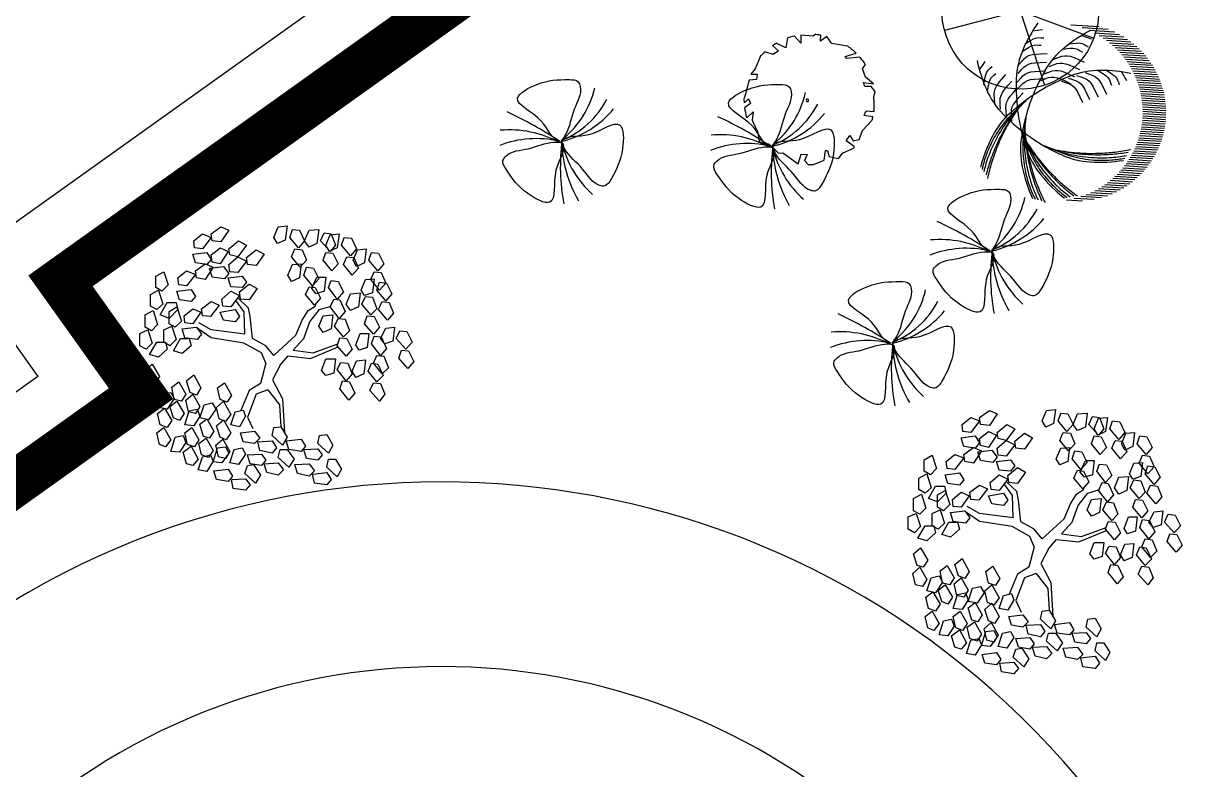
# Model space of a CAD drawing. Extents: x -809667 to 586099, y 3084146 to 3634412.
# Drawn here: x 381327.84 to 381340.44, y 3086131.43 to 3086139.51 of the extents above; entities that cross this region are included whole.
import ezdxf

# ---------------------------------------------------------------- set-up
doc = ezdxf.new("R2010")
doc.units = 0
doc.header["$LTSCALE"] = 0.5
doc.linetypes.add('CONTINOUS', pattern=[0])
doc.layers.get('0').update_dxf_attribs({"linetype": 'CONTINUOUS'})
for name, color, linetype in [('A-S-TREE', 95, 'CONTINUOUS'), ('TREE', 3, 'CONTINUOUS'), ('乔木', 84, 'CONTINUOUS'), ('文字', 7, 'CONTINUOUS'), ('树木', 94, 'CONTINUOUS')]:
    doc.layers.add(name, color=color, linetype=linetype)

# ---------------------------------------------------------------- blocks, each defined once
blk = doc.blocks.new('幌伞枫')
at = {"layer": '乔木', "color": 0}
for p, q in [((-677.5, 936.5), (-604.1, 995.3)), ((-604.1, 995.3), (-530.7, 965.9)), ((-530.7, 995.3), (-449.9, 1054)), ((-523.3, 936.5), (-530.7, 995.3)), ((-449.9, 1054), (-383.9, 1024.6)), ((-383.9, 1024.6), (-449.9, 929.2)), ((-9.5, 965.9), (27.2, 1054)), ((27.2, 1054), (100.6, 1061.3)), ((100.6, 1061.3), (85.9, 943.9)), ((122.6, 965.9), (144.7, 1032)), ((144.7, 1032), (203.4, 1024.6)), ((203.4, 1024.6), (247.4, 936.5)), ((247.4, 936.5), (284.1, 1024.6)), ((284.1, 1024.6), (364.9, 1032)), ((364.9, 1032), (350.2, 914.5)), ((379.5, 936.5), (408.9, 1002.6)), ((408.9, 1002.6), (467.6, 995.3)), ((423.6, 899.8), (460.3, 987.9)), ((460.3, 987.9), (533.7, 995.3)), ((467.6, 995.3), (504.3, 899.8)), ((533.7, 995.3), (519, 877.8)), ((-670.1, 877.8), (-677.5, 936.5)), ((-604.1, 870.5), (-670.1, 877.8)), ((-530.7, 965.9), (-604.1, 870.5)), ((-530.7, 819.1), (-457.3, 877.8)), ((-449.9, 929.2), (-523.3, 936.5)), ((-457.3, 877.8), (-391.2, 848.5)), ((-383.9, 870.5), (-303.1, 936.5)), ((-237, 899.8), (-310.4, 804.4)), ((-303.1, 936.5), (-237, 899.8)), ((19.9, 914.5), (-9.5, 965.9)), ((85.9, 943.9), (19.9, 914.5)), ((196, 877.8), (122.6, 965.9)), ((247.4, 936.5), (196, 877.8)), ((284.1, 885.2), (247.4, 936.5)), ((350.2, 914.5), (284.1, 885.2)), ((460.3, 848.5), (379.5, 936.5)), ((453, 848.5), (423.6, 899.8)), ((519, 877.8), (453, 848.5)), ((504.3, 899.8), (460.3, 848.5)), ((555.7, 899.8), (577.7, 965.9)), ((629.1, 811.8), (555.7, 899.8)), ((577.7, 965.9), (636.5, 958.6)), ((636.5, 958.6), (680.5, 870.5)), ((-684.8, 826.4), (-567.4, 841.1)), ((-662.8, 753), (-684.8, 826.4)), ((-567.4, 841.1), (-530.7, 782.4)), ((-530.7, 782.4), (-567.4, 738.4)), ((-523.3, 760.4), (-530.7, 819.1)), ((-391.2, 848.5), (-457.3, 745.7)), ((-376.5, 819.1), (-383.9, 870.5)), ((-383.9, 738.4), (-310.4, 804.4)), ((-310.4, 804.4), (-376.5, 819.1)), ((-310.4, 804.4), (-237, 767.7)), ((-237, 797.1), (-156.3, 863.1)), ((-229.7, 738.4), (-237, 797.1)), ((-156.3, 863.1), (-90.2, 826.4)), ((-90.2, 826.4), (-156.3, 731)), ((137.3, 804.4), (166.7, 870.5)), ((210.7, 716.3), (137.3, 804.4)), ((166.7, 870.5), (225.4, 863.1)), ((225.4, 863.1), (262.1, 775.1)), ((401.6, 775.1), (423.6, 841.1)), ((423.6, 841.1), (482.3, 833.8)), ((482.3, 833.8), (526.4, 745.7)), ((570.4, 738.4), (599.8, 804.4)), ((599.8, 804.4), (658.5, 797.1)), ((680.5, 870.5), (629.1, 811.8)), ((651.1, 775.1), (687.8, 863.1)), ((658.5, 797.1), (695.2, 709)), ((687.8, 863.1), (761.3, 870.5)), ((761.3, 870.5), (746.6, 753)), ((783.3, 775.1), (805.3, 841.1)), ((805.3, 841.1), (864, 833.8)), ((864, 833.8), (908.1, 745.7)), ((-993.1, 642.9), (-927, 679.6)), ((-927, 679.6), (-890.3, 569.5)), ((-809.6, 628.2), (-736.2, 687)), ((-736.2, 687), (-662.8, 657.6)), ((-567.4, 738.4), (-662.8, 753)), ((-662.8, 687), (-582, 745.7)), ((-655.4, 628.2), (-662.8, 687)), ((-582, 745.7), (-516, 716.3)), ((-516, 716.3), (-582, 613.6)), ((-545.3, 709), (-427.9, 723.7)), ((-523.3, 635.6), (-545.3, 709)), ((-457.3, 745.7), (-523.3, 760.4)), ((-427.9, 723.7), (-383.9, 665)), ((-376.5, 679.6), (-383.9, 738.4)), ((-310.4, 672.3), (-376.5, 679.6)), ((-237, 767.7), (-310.4, 672.3)), ((-156.3, 731), (-229.7, 738.4)), ((108, 650.3), (144.7, 738.4)), ((144.7, 738.4), (218.1, 745.7)), ((218.1, 745.7), (203.4, 628.2)), ((262.1, 775.1), (210.7, 716.3)), ((240.1, 650.3), (262.1, 716.3)), ((262.1, 716.3), (320.8, 709)), ((320.8, 709), (364.9, 620.9)), ((475, 687), (401.6, 775.1)), ((526.4, 745.7), (475, 687)), ((643.8, 650.3), (570.4, 738.4)), ((695.2, 709), (643.8, 650.3)), ((680.5, 723.7), (651.1, 775.1)), ((746.6, 753), (680.5, 723.7)), ((856.7, 687), (783.3, 775.1)), ((798, 613.6), (827.3, 679.6)), ((827.3, 679.6), (886, 672.3)), ((908.1, 745.7), (856.7, 687)), ((-993.1, 547.5), (-993.1, 642.9)), ((-802.3, 569.5), (-809.6, 628.2)), ((-662.8, 657.6), (-736.2, 562.2)), ((-582, 613.6), (-655.4, 628.2)), ((-420.6, 620.9), (-523.3, 635.6)), ((-383.9, 665), (-420.6, 620.9)), ((-391.2, 628.2), (-273.7, 642.9)), ((-369.2, 554.8), (-391.2, 628.2)), ((-273.7, 642.9), (-237, 591.5)), ((-237, 591.5), (-273.7, 547.5)), ((137.3, 598.9), (108, 650.3)), ((203.4, 628.2), (137.3, 598.9)), ((313.5, 562.2), (240.1, 650.3)), ((306.1, 540.2), (350.2, 635.6)), ((364.9, 620.9), (313.5, 562.2)), ((350.2, 635.6), (423.6, 635.6)), ((423.6, 635.6), (408.9, 518.1)), ((445.6, 547.5), (467.6, 606.2)), ((467.6, 606.2), (526.4, 598.9)), ((526.4, 598.9), (570.4, 510.8)), ((717.2, 525.5), (753.9, 613.6)), ((753.9, 613.6), (827.3, 620.9)), ((871.4, 525.5), (798, 613.6)), ((827.3, 620.9), (812.6, 503.5)), ((849.3, 525.5), (871.4, 591.5)), ((871.4, 591.5), (930.1, 584.2)), ((922.7, 584.2), (871.4, 525.5)), ((886, 672.3), (922.7, 584.2)), ((930.1, 584.2), (974.1, 496.1)), ((-1037.1, 488.8), (-971.1, 525.5)), ((-1037.1, 393.4), (-1037.1, 488.8)), ((-941.7, 518.1), (-993.1, 547.5)), ((-971.1, 525.5), (-934.4, 408)), ((-890.3, 569.5), (-941.7, 518.1)), ((-816.9, 518.1), (-699.5, 532.8)), ((-794.9, 444.7), (-816.9, 518.1)), ((-736.2, 562.2), (-802.3, 569.5)), ((-699.5, 532.8), (-662.8, 474.1)), ((-442.6, 452.1), (-369.2, 518.1)), ((-273.7, 547.5), (-369.2, 554.8)), ((-369.2, 518.1), (-295.8, 481.4)), ((-295.8, 510.8), (-215, 576.9)), ((-288.4, 452.1), (-295.8, 510.8)), ((-215, 576.9), (-149, 540.2)), ((-149, 540.2), (-215, 444.7)), ((254.8, 488.8), (284.1, 554.8)), ((328.2, 400.7), (254.8, 488.8)), ((284.1, 554.8), (335.5, 547.5)), ((342.8, 496.1), (306.1, 540.2)), ((335.5, 547.5), (379.5, 459.4)), ((408.9, 518.1), (342.8, 496.1)), ((519, 452.1), (445.6, 547.5)), ((570.4, 510.8), (519, 452.1)), ((592.4, 408), (629.1, 496.1)), ((629.1, 496.1), (709.9, 503.5)), ((709.9, 503.5), (695.2, 386)), ((746.6, 481.4), (717.2, 525.5)), ((812.6, 503.5), (746.6, 481.4)), ((922.7, 437.4), (849.3, 525.5)), ((974.1, 496.1), (922.7, 437.4)), ((-985.8, 364), (-1037.1, 393.4)), ((-934.4, 408), (-985.8, 364)), ((-956.4, 320), (-897.7, 422.7)), ((-897.7, 422.7), (-824.3, 422.7)), ((-824.3, 422.7), (-809.6, 364)), ((-699.5, 430.1), (-794.9, 444.7)), ((-662.8, 474.1), (-699.5, 430.1)), ((-611.4, 371.3), (-530.7, 430.1)), ((-464.6, 400.7), (-538, 305.3)), ((-530.7, 430.1), (-464.6, 400.7)), ((-435.2, 393.4), (-442.6, 452.1)), ((-369.2, 386), (-435.2, 393.4)), ((-295.8, 481.4), (-369.2, 386)), ((-256.9, 345.9), (-327.2, 440.6)), ((-221.9, 376.9), (-310.5, 462.2)), ((-215, 444.7), (-288.4, 452.1)), ((276.8, 356.7), (335.5, 393.4)), ((379.5, 459.4), (328.2, 400.7)), ((335.5, 393.4), (344, 418.8)), ((372.2, 364), (467.6, 393.4)), ((460.3, 386), (489.7, 452.1)), ((489.7, 452.1), (541, 444.7)), ((541, 444.7), (585.1, 349.3)), ((629.1, 356.7), (592.4, 408)), ((724.5, 408), (753.9, 474.1)), ((798, 320), (724.5, 408)), ((753.9, 474.1), (812.6, 466.8)), ((812.6, 466.8), (849.3, 371.3)), ((864, 364), (893.4, 430.1)), ((893.4, 430.1), (952.1, 422.7)), ((952.1, 422.7), (988.8, 334.6)), ((-1081.2, 320), (-1015.1, 356.7)), ((-1081.2, 217.2), (-1081.2, 320)), ((-1015.1, 356.7), (-978.4, 239.2)), ((-883, 290.6), (-956.4, 320)), ((-883, 349.3), (-816.9, 386)), ((-809.6, 364), (-883, 290.6)), ((-883, 246.5), (-883, 349.3)), ((-816.9, 386), (-780.2, 268.6)), ((-758.2, 312.6), (-684.8, 371.3)), ((-750.9, 253.9), (-758.2, 312.6)), ((-684.8, 371.3), (-618.7, 342)), ((-618.7, 342), (-684.8, 246.5)), ((-604.1, 312.6), (-611.4, 371.3)), ((-538, 305.3), (-604.1, 312.6)), ((-457.3, 342), (-332.5, 364)), ((-427.9, 275.9), (-457.3, 342)), ((-332.5, 364), (-295.8, 305.3)), ((-295.8, 305.3), (-332.5, 261.2)), ((-251.7, 158.5), (-256.9, 345.9)), ((-206.4, 307), (-221.9, 376.9)), ((-188.4, 124.2), (-206.4, 307)), ((225.4, 275.9), (276.8, 356.7)), ((291.5, 261.2), (372.2, 364)), ((364.9, 224.5), (401.6, 312.6)), ((401.6, 312.6), (482.3, 320)), ((533.7, 290.6), (460.3, 386)), ((482.3, 320), (467.6, 202.5)), ((585.1, 349.3), (533.7, 290.6)), ((695.2, 386), (629.1, 356.7)), ((746.6, 246.5), (768.6, 312.6)), ((768.6, 312.6), (827.3, 305.3)), ((849.3, 371.3), (798, 320)), ((827.3, 305.3), (871.4, 217.2)), ((937.4, 275.9), (864, 364)), ((988.8, 334.6), (937.4, 275.9)), ((-1125.2, 165.8), (-1059.2, 195.2)), ((-1029.8, 187.8), (-1081.2, 217.2)), ((-1059.2, 195.2), (-1022.5, 85.1)), ((-978.4, 239.2), (-1029.8, 187.8)), ((-927, 195.2), (-861, 224.5)), ((-927, 92.4), (-927, 195.2)), ((-831.6, 217.2), (-883, 246.5)), ((-861, 224.5), (-824.3, 114.4)), ((-780.2, 268.6), (-831.6, 217.2)), ((-772.9, 202.5), (-655.4, 217.2)), ((-750.9, 129.1), (-772.9, 202.5)), ((-684.8, 246.5), (-750.9, 253.9)), ((-655.4, 217.2), (-611.4, 158.5)), ((-530.7, 129.1), (-640.8, 202.5)), ((-530.7, 195.2), (-633.4, 253.9)), ((-251.7, 158.5), (-530.7, 195.2)), ((-332.5, 261.2), (-427.9, 275.9)), ((174, 151.1), (225.4, 275.9)), ((240.1, 121.8), (291.5, 261.2)), ((401.6, 173.1), (364.9, 224.5)), ((467.6, 202.5), (401.6, 173.1)), ((497, 224.5), (526.4, 290.6)), ((570.4, 136.4), (497, 224.5)), ((526.4, 290.6), (585.1, 283.3)), ((585.1, 283.3), (621.8, 187.8)), ((820, 158.5), (746.6, 246.5)), ((871.4, 217.2), (820, 158.5)), ((878.7, 121.8), (922.7, 209.8)), ((922.7, 209.8), (996.1, 217.2)), ((996.1, 217.2), (981.5, 99.7)), ((-1125.2, 63), (-1125.2, 165.8)), ((-824.3, 114.4), (-875.7, 63)), ((-846.3, 19), (-787.6, 121.8)), ((-787.6, 121.8), (-714.2, 121.8)), ((-648.1, 114.4), (-750.9, 129.1)), ((-714.2, 121.8), (-699.5, 63)), ((-611.4, 158.5), (-648.1, 114.4)), ((-259.1, 85.1), (-530.7, 129.1)), ((-75.6, 63), (-188.4, 124.2)), ((-9.5, -17.7), (174, 151.1)), ((152, 26.3), (240.1, 121.8)), ((519, 63), (541, 129.1)), ((541, 129.1), (599.8, 121.8)), ((621.8, 187.8), (570.4, 136.4)), ((599.8, 121.8), (643.8, 33.7)), ((673.2, 70.4), (709.9, 165.8)), ((709.9, 165.8), (783.3, 165.8)), ((783.3, 165.8), (768.6, 48.4)), ((805.3, 77.7), (827.3, 143.8)), ((827.3, 143.8), (886, 136.4)), ((915.4, 77.7), (878.7, 121.8)), ((886, 136.4), (930.1, 41)), ((981.5, 99.7), (915.4, 77.7)), ((1010.8, 121.8), (1040.2, 187.8)), ((1091.6, 33.7), (1010.8, 121.8)), ((1040.2, 187.8), (1098.9, 180.5)), ((1098.9, 180.5), (1143, 92.4)), ((-1073.9, 33.7), (-1125.2, 63)), ((-1022.5, 85.1), (-1073.9, 33.7)), ((-1044.5, -10.4), (-985.8, 92.4)), ((-985.8, 92.4), (-912.4, 92.4)), ((-897.7, 33.7), (-971.1, -32.4)), ((-875.7, 63), (-927, 92.4)), ((-912.4, 92.4), (-897.7, 33.7)), ((-772.9, -3), (-846.3, 19)), ((-699.5, 63), (-772.9, -3)), ((-112.3, 4.3), (-259.1, 85.1)), ((-75.6, -83.8), (-112.3, 4.3)), ((-9.5, -17.7), (-75.6, 63)), ((152, 26.3), (318.1, 4.2)), ((294.8, -42.4), (527, 53.4)), ((318.1, 4.2), (524.2, 78.5)), ((592.4, -25), (519, 63)), ((643.8, 33.7), (592.4, -25)), ((702.5, 26.3), (673.2, 70.4)), ((768.6, 48.4), (702.5, 26.3)), ((878.7, -17.7), (805.3, 77.7)), ((930.1, 41), (878.7, -17.7)), ((1032.8, -39.7), (1054.9, 26.3)), ((1054.9, 26.3), (1113.6, 19)), ((1143, 92.4), (1091.6, 33.7)), ((1113.6, 19), (1157.6, -69.1)), ((-1081.2, -142.5), (-1022.5, -91.1)), ((-971.1, -32.4), (-1044.5, -10.4)), ((-1022.5, -91.1), (-963.7, -193.9)), ((-75.6, -83.8), (-119.6, -252.6)), ((-9.5, -17.7), (-9.5, -17.7)), ((-9.5, -17.7), (-9.5, -17.7)), ((-9.5, -17.7), (-9.5, -17.7)), ((-9.5, -17.7), (-9.5, -17.7)), ((-9.5, -17.7), (-9.5, -17.7)), ((-9.5, -17.7), (-9.5, -17.7)), ((-9.5, -17.7), (-9.5, -17.7)), ((-9.5, -17.7), (-9.5, -17.7)), ((-9.5, -17.7), (-9.5, -17.7)), ((-9.5, -17.7), (-9.5, -17.7)), ((-9.5, -17.7), (-9.5, -17.7)), ((-9.5, -17.7), (-9.5, -17.7)), ((-9.5, -17.7), (-9.5, -17.7)), ((-9.5, -17.7), (-9.5, -17.7)), ((-9.5, -17.7), (-9.5, -17.7)), ((-9.5, -17.7), (-9.5, -17.7)), ((-9.5, -17.7), (-9.5, -17.7)), ((-9.5, -17.7), (-9.5, -17.7)), ((-9.5, -17.7), (-9.5, -17.7)), ((-9.5, -17.7), (-9.5, -17.7)), ((-9.5, -17.7), (-9.5, -17.7)), ((-9.5, -17.7), (-9.5, -17.7)), ((-9.5, -17.7), (-9.5, -17.7)), ((-9.5, -17.7), (-9.5, -17.7)), ((-9.5, -17.7), (-9.5, -17.7)), ((-9.5, -17.7), (-9.5, -17.7)), ((-9.5, -17.7), (-9.5, -17.7)), ((-9.5, -17.7), (-9.5, -17.7)), ((-9.5, -17.7), (-9.5, -17.7)), ((-9.5, -17.7), (-9.5, -17.7)), ((-9.5, -17.7), (-9.5, -17.7)), ((-9.5, -17.7), (-9.5, -17.7)), ((-9.5, -17.7), (-9.5, -17.7)), ((-9.5, -17.7), (-9.5, -17.7)), ((-9.5, -17.7), (-9.5, -17.7)), ((-9.5, -17.7), (-9.5, -17.7)), ((-9.5, -17.7), (-9.5, -17.7)), ((-9.5, -17.7), (-9.5, -17.7)), ((-9.5, -17.7), (-9.5, -17.7)), ((-9.5, -17.7), (-9.5, -17.7)), ((41.9, -98.5), (109.5, -21.8)), ((109.5, -21.8), (294.8, -42.4)), ((386.9, -142.5), (423.6, -47.1)), ((423.6, -47.1), (504.3, -47.1)), ((504.3, -47.1), (489.7, -164.5)), ((519, -135.2), (548.4, -76.4)), ((548.4, -76.4), (607.1, -83.8)), ((607.1, -83.8), (643.8, -171.9)), ((643.8, -149.8), (680.5, -61.7)), ((680.5, -61.7), (753.9, -54.4)), ((753.9, -54.4), (739.2, -171.9)), ((775.9, -149.8), (805.3, -83.8)), ((805.3, -83.8), (856.7, -91.1)), ((820, -83.8), (849.3, -17.7)), ((893.4, -171.9), (820, -83.8)), ((849.3, -17.7), (908.1, -25)), ((856.7, -91.1), (900.7, -186.5)), ((908.1, -25), (944.8, -120.5)), ((1106.3, -127.8), (1032.8, -39.7)), ((1157.6, -69.1), (1106.3, -127.8)), ((-1051.8, -237.9), (-1081.2, -142.5)), ((-963.7, -193.9), (-1000.4, -252.6)), ((-736.2, -230.6), (-677.5, -179.2)), ((-677.5, -179.2), (-618.7, -289.3)), ((41.9, -98.5), (-19.6, -221.3)), ((423.6, -186.5), (386.9, -142.5)), ((489.7, -164.5), (423.6, -186.5)), ((592.4, -230.6), (519, -135.2)), ((643.8, -171.9), (592.4, -230.6)), ((673.2, -201.2), (643.8, -149.8)), ((739.2, -171.9), (673.2, -201.2)), ((849.3, -237.9), (775.9, -149.8)), ((900.7, -186.5), (849.3, -237.9)), ((944.8, -120.5), (893.4, -171.9)), ((-1088.5, -304), (-1029.8, -252.6)), ((-1000.4, -252.6), (-1051.8, -237.9)), ((-1029.8, -252.6), (-971.1, -355.4)), ((-861, -282), (-802.3, -237.9)), ((-839, -384.7), (-861, -282)), ((-802.3, -237.9), (-743.5, -340.7)), ((-706.8, -326), (-736.2, -230.6)), ((-618.7, -289.3), (-655.4, -348)), ((-479.3, -289.3), (-420.6, -245.3)), ((-457.3, -384.7), (-479.3, -289.3)), ((-420.6, -245.3), (-361.8, -348)), ((-119.6, -252.6), (-215, -311.3)), ((-19.6, -221.3), (61.7, -380.2)), ((541, -296.6), (563.1, -230.6)), ((563.1, -230.6), (621.8, -237.9)), ((621.8, -237.9), (665.8, -333.3)), ((790.6, -311.3), (820, -245.3)), ((820, -245.3), (878.7, -252.6)), ((878.7, -252.6), (915.4, -340.7)), ((-1066.5, -399.4), (-1088.5, -304)), ((-971.1, -355.4), (-1007.8, -414.1)), ((-971.1, -450.8), (-934.4, -340.7)), ((-934.4, -340.7), (-868.3, -326)), ((-839, -377.4), (-897.7, -465.5)), ((-868.3, -326), (-839, -377.4)), ((-780.2, -399.4), (-839, -384.7)), ((-743.5, -340.7), (-780.2, -399.4)), ((-743.5, -392.1), (-684.8, -340.7)), ((-655.4, -348), (-706.8, -326)), ((-684.8, -340.7), (-626.1, -443.5)), ((-398.5, -406.7), (-457.3, -384.7)), ((-361.8, -348), (-398.5, -406.7)), ((-215, -311.3), (-285.1, -477)), ((-156.3, -340.7), (-229.7, -531.5)), ((-60.9, -304), (-156.3, -340.7)), ((-60.9, -304), (38.4, -430.7)), ((61.7, -380.2), (79.4, -664.1)), ((614.4, -392.1), (541, -296.6)), ((665.8, -333.3), (614.4, -392.1)), ((871.4, -399.4), (790.6, -311.3)), ((915.4, -340.7), (871.4, -399.4)), ((-1007.8, -414.1), (-1066.5, -399.4)), ((-978.4, -502.2), (-919.7, -458.1)), ((-897.7, -465.5), (-971.1, -450.8)), ((-919.7, -458.1), (-861, -560.9)), ((-875.7, -443.5), (-816.9, -399.4)), ((-846.3, -538.9), (-875.7, -443.5)), ((-816.9, -399.4), (-758.2, -502.2)), ((-750.9, -597.6), (-714.2, -480.2)), ((-721.5, -487.5), (-743.5, -392.1)), ((-714.2, -480.2), (-648.1, -465.5)), ((-626.1, -443.5), (-662.8, -502.2)), ((-648.1, -465.5), (-626.1, -524.2)), ((-626.1, -538.9), (-589.4, -428.8)), ((-589.4, -428.8), (-523.3, -414.1)), ((-494, -465.5), (-552.7, -553.6)), ((-523.3, -414.1), (-494, -465.5)), ((-486.6, -450.8), (-427.9, -399.4)), ((-464.6, -546.2), (-486.6, -450.8)), ((-427.9, -399.4), (-369.2, -509.5)), ((-332.5, -487.5), (-266.4, -472.8)), ((-266.4, -472.8), (-244.4, -524.2)), ((38.4, -430.7), (49.2, -612.3)), ((-956.4, -597.6), (-978.4, -502.2)), ((-861, -560.9), (-897.7, -619.6)), ((-794.9, -560.9), (-846.3, -538.9)), ((-758.2, -502.2), (-794.9, -560.9)), ((-662.8, -502.2), (-721.5, -487.5)), ((-626.1, -524.2), (-677.5, -604.9)), ((-552.7, -553.6), (-626.1, -538.9)), ((-626.1, -590.3), (-567.4, -546.2)), ((-567.4, -546.2), (-508.6, -649)), ((-486.6, -604.9), (-427.9, -553.6)), ((-413.2, -568.2), (-464.6, -546.2)), ((-427.9, -553.6), (-369.2, -663.7)), ((-369.2, -509.5), (-413.2, -568.2)), ((-369.2, -597.6), (-332.5, -487.5)), ((-244.4, -524.2), (-295.8, -612.3)), ((-229.7, -531.5), (-185.7, -627)), ((-985.8, -663.7), (-927, -619.6)), ((-963.7, -759.1), (-985.8, -663.7)), ((-897.7, -619.6), (-956.4, -597.6)), ((-927, -619.6), (-868.3, -722.4)), ((-677.5, -604.9), (-750.9, -597.6)), ((-750.9, -663.7), (-692.2, -619.6)), ((-728.9, -759.1), (-750.9, -663.7)), ((-692.2, -619.6), (-633.4, -722.4)), ((-596.7, -693), (-626.1, -590.3)), ((-508.6, -649), (-545.3, -707.7)), ((-457.3, -700.4), (-486.6, -604.9)), ((-369.2, -663.7), (-405.9, -722.4)), ((-295.8, -612.3), (-369.2, -597.6)), ((-288.4, -663.7), (-171, -649)), ((-266.4, -737.1), (-288.4, -663.7)), ((-171, -649), (-126.9, -707.7)), ((-24.2, -685.7), (-9.5, -619.6)), ((-9.5, -619.6), (49.2, -612.3)), ((49.2, -612.3), (100.6, -700.4)), ((372.2, -685.7), (430.9, -678.3)), ((430.9, -678.3), (482.3, -766.4)), ((-912.4, -781.1), (-963.7, -759.1)), ((-868.3, -722.4), (-912.4, -781.1)), ((-868.3, -817.8), (-831.6, -700.4)), ((-831.6, -700.4), (-765.6, -685.7)), ((-743.5, -744.4), (-794.9, -825.2)), ((-765.6, -685.7), (-743.5, -744.4)), ((-765.6, -825.2), (-699.5, -773.8)), ((-670.1, -781.1), (-728.9, -759.1)), ((-699.5, -773.8), (-640.8, -883.9)), ((-633.4, -722.4), (-670.1, -781.1)), ((-633.4, -751.7), (-574.7, -707.7)), ((-611.4, -847.2), (-633.4, -751.7)), ((-545.3, -707.7), (-596.7, -693)), ((-574.7, -707.7), (-516, -810.5)), ((-494, -766.4), (-435.2, -715)), ((-471.9, -861.9), (-494, -766.4)), ((-405.9, -722.4), (-457.3, -700.4)), ((-435.2, -715), (-376.5, -817.8)), ((-171, -751.7), (-266.4, -737.1)), ((-126.9, -707.7), (-171, -751.7)), ((-141.6, -737.1), (-24.2, -729.7)), ((-126.9, -810.5), (-141.6, -737.1)), ((63.9, -766.4), (-24.2, -685.7)), ((-24.2, -729.7), (12.5, -788.5)), ((100.6, -700.4), (63.9, -766.4)), ((93.3, -729.7), (218.1, -715)), ((115.3, -803.1), (93.3, -729.7)), ((218.1, -715), (254.8, -773.8)), ((254.8, -773.8), (218.1, -817.8)), ((357.5, -751.7), (372.2, -685.7)), ((445.6, -832.5), (357.5, -751.7)), ((482.3, -766.4), (445.6, -832.5)), ((-794.9, -825.2), (-868.3, -817.8)), ((-736.2, -920.6), (-765.6, -825.2)), ((-640.8, -972), (-604.1, -861.9)), ((-552.7, -869.2), (-611.4, -847.2)), ((-604.1, -861.9), (-538, -847.2)), ((-516, -810.5), (-552.7, -869.2)), ((-538, -847.2), (-516, -898.6)), ((-516, -905.9), (-479.3, -788.5)), ((-479.3, -788.5), (-413.2, -781.1)), ((-413.2, -876.5), (-471.9, -861.9)), ((-383.9, -832.5), (-442.6, -913.2)), ((-413.2, -781.1), (-383.9, -832.5)), ((-376.5, -817.8), (-413.2, -876.5)), ((-376.5, -913.2), (-339.8, -803.1)), ((-339.8, -803.1), (-273.7, -788.5)), ((-244.4, -839.8), (-303.1, -927.9)), ((-273.7, -788.5), (-244.4, -839.8)), ((-229.7, -847.2), (-112.3, -839.8)), ((-207.7, -920.6), (-229.7, -847.2)), ((-24.2, -832.5), (-126.9, -810.5)), ((-112.3, -839.8), (-75.6, -891.2)), ((12.5, -788.5), (-24.2, -832.5)), ((27.2, -869.2), (41.9, -803.1)), ((115.3, -949.9), (27.2, -869.2)), ((41.9, -803.1), (100.6, -803.1)), ((100.6, -803.1), (159.3, -883.9)), ((218.1, -817.8), (115.3, -803.1)), ((240.1, -803.1), (357.5, -795.8)), ((262.1, -876.5), (240.1, -803.1)), ((357.5, -795.8), (394.2, -847.2)), ((394.2, -847.2), (357.5, -891.2)), ((-684.8, -935.3), (-736.2, -920.6)), ((-640.8, -883.9), (-684.8, -935.3)), ((-516, -898.6), (-567.4, -986.6)), ((-442.6, -913.2), (-516, -905.9)), ((-508.6, -979.3), (-391.2, -964.6)), ((-391.2, -964.6), (-354.5, -1023.3)), ((-303.1, -927.9), (-376.5, -913.2)), ((-251.7, -1001.3), (-229.7, -935.3)), ((-229.7, -935.3), (-178.3, -927.9)), ((-112.3, -935.3), (-207.7, -920.6)), ((-178.3, -927.9), (-119.6, -1016)), ((-75.6, -891.2), (-112.3, -935.3)), ((-90.2, -920.6), (27.2, -913.2)), ((-68.2, -994), (-90.2, -920.6)), ((27.2, -913.2), (71.3, -972)), ((159.3, -883.9), (115.3, -949.9)), ((166.7, -927.9), (284.1, -920.6)), ((188.7, -1001.3), (166.7, -927.9)), ((357.5, -891.2), (262.1, -876.5)), ((284.1, -920.6), (328.2, -979.3)), ((430.9, -949.9), (445.6, -883.9)), ((519, -1030.7), (430.9, -949.9)), ((445.6, -883.9), (504.3, -883.9)), ((504.3, -883.9), (555.7, -964.6)), ((555.7, -964.6), (519, -1030.7)), ((-567.4, -986.6), (-640.8, -972)), ((-486.6, -1052.7), (-508.6, -979.3)), ((-391.2, -1067.4), (-486.6, -1052.7)), ((-354.5, -1023.3), (-391.2, -1067.4)), ((-361.8, -1052.7), (-244.4, -1045.4)), ((-347.2, -1126.1), (-361.8, -1052.7)), ((-163.6, -1082.1), (-251.7, -1001.3)), ((-244.4, -1045.4), (-207.7, -1096.7)), ((-119.6, -1016), (-163.6, -1082.1)), ((27.2, -1016), (-68.2, -994)), ((71.3, -972), (27.2, -1016)), ((284.1, -1023.3), (188.7, -1001.3)), ((328.2, -979.3), (284.1, -1023.3)), ((313.5, -1008.7), (430.9, -994)), ((328.2, -1082.1), (313.5, -1008.7)), ((430.9, -994), (467.6, -1052.7)), ((467.6, -1052.7), (430.9, -1096.7)), ((-244.4, -1140.8), (-347.2, -1126.1)), ((-207.7, -1096.7), (-244.4, -1140.8)), ((430.9, -1096.7), (328.2, -1082.1))]:
    blk.add_line(p, q, dxfattribs=at)
blk = doc.blocks.new('TREE1')
at = {"layer": 'A-S-TREE', "color": 0}
for p, q in [((-50, 23), (36, 4021)), ((-50, 23), (-3120, 2586)), ((-49, 22), (-3255, -2371)), ((-49, 23), (-2621, -3042)), ((-50, 23), (629, -3920)), ((-50, 23), (3590, -1636)), ((-50, 23), (3937, -304))]:
    blk.add_line(p, q, dxfattribs=at)
blk.add_ellipse((-50, 22), major_axis=(4000, 0), ratio=1, dxfattribs=at)
blk = doc.blocks.new('T-7')
at = {"layer": 'TREE', "color": 8, "ltscale": 200, "xscale": 0.4020618556701031, "yscale": 0.4020618556701031, "zscale": 0.4020618556701031, "rotation": 199.2879054791862}
blk.add_blockref('TREE1', (4, 110), dxfattribs=at)
blk = doc.blocks.new('*E54')
at = {"layer": 'TREE', "color": 0}
blk.add_ellipse((-2.37, 3.565), major_axis=(2.696, 1.394), ratio=1, start_param=0.518575, end_param=0.519414, dxfattribs=at)
blk = doc.blocks.new('A$C4C586FE1')
at = {"layer": 'TREE', "color": 0}
for p, q in [((1100, 2801), (873, 2660)), ((1294, 2743), (1193, 2819)), ((1418, 2836), (1389, 2617)), ((1787, 2660), (1418, 2836)), ((570, 2555), (514, 2441)), ((785, 2557), (585, 2566)), ((842, 2436), (785, 2557)), ((873, 2660), (885, 2449)), ((1261, 2599), (1294, 2743)), ((1389, 2617), (1261, 2599)), ((1875, 2686), (1787, 2660)), ((2108, 2532), (1875, 2686)), ((2261, 2516), (2108, 2532)), ((2273, 2551), (2261, 2516)), ((514, 2441), (288, 2276)), ((288, 2276), (288, 2250)), ((885, 2449), (842, 2436)), ((2411, 2297), (2336, 2500)), ((2434, 2275), (2411, 2297)), ((2565, 2086), (2434, 2275)), ((208, 2079), (171, 1878)), ((330, 2136), (208, 2079)), ((288, 2250), (484, 2157)), ((422, 2031), (330, 2136)), ((484, 2157), (422, 2031)), ((2577, 1905), (2565, 2086)), ((2688, 2051), (2577, 1905)), ((171, 1878), (16, 1628)), ((2666, 1735), (2772, 1843)), ((6, 1547), (198, 1550)), ((198, 1550), (173, 1443)), ((2724, 1646), (2666, 1735)), ((2799, 1744), (2724, 1646)), ((2788, 1244), (2821, 1629)), ((173, 1443), (0, 1425)), ((0, 1425), (27, 1279)), ((27, 1279), (67, 1102)), ((67, 988), (67, 1102)), ((2632, 1202), (2788, 1244)), ((2635, 1086), (2632, 1202)), ((2775, 1105), (2635, 1086)), ((2702, 978), (2775, 1105)), ((67, 988), (157, 906)), ((335, 852), (122, 842)), ((123, 841), (320, 727)), ((157, 906), (291, 931)), ((291, 931), (335, 852)), ((2643, 702), (2702, 978)), ((320, 727), (414, 564)), ((414, 564), (369, 464)), ((2275, 501), (2371, 599)), ((2371, 599), (2563, 580)), ((513, 326), (783, 402)), ((827, 368), (610, 253)), ((783, 402), (827, 368)), ((1826, 254), (2000, 124)), ((1859, 85), (1826, 254)), ((2130, 415), (2352, 350)), ((2132, 192), (2130, 415)), ((2419, 413), (2275, 501)), ((1176, 133), (821, 132)), ((1176, 133), (1302, 10)), ((1302, 10), (1413, 132)), ((1413, 132), (1432, 0)), ((1540, 5), (1587, 59)), ((1587, 59), (1859, 85))]:
    blk.add_line(p, q, dxfattribs=at)
at = {"layer": 'TREE', "color": 0, "extrusion": (0, 0, -1)}
for major_axis, start_param, end_param in [((1003, 1003), -1.011805, -0.945114), ((1003, 1003), -1.426629, -1.413216), ((1003, 1003), -0.139248, -0.081961), ((839, 1144), 0.475418, 0.633835), ((1003, 1003), 4.017991, 4.075425), ((1003, 1003), 0.553886, 0.636541), ((1003, 1003), 1.314933, 1.417635), ((839, 1143), 3.200433, 3.340883), ((839, 1144), 2.942836, 3.115157), ((1003, 1003), 1.573401, 1.638153), ((1003, 1003), 2.270337, 2.346427), ((1003, 1003), 1.829101, 1.934165)]:
    blk.add_ellipse((1418, 1418), major_axis=major_axis, ratio=1, start_param=start_param, end_param=end_param, dxfattribs=at)
at = {"layer": 'TREE', "color": 0, "linetype": 'Continuous'}
for start_param, end_param in [(0.01341, 3.155003), (3.155003, 6.296595)]:
    blk.add_ellipse((1466, 1447), major_axis=(19.2, 19.2), ratio=1, start_param=start_param, end_param=end_param, dxfattribs=at)
at = {"layer": 'TREE', "color": 8, "linetype": 'CONTINOUS', "extrusion": (0, 0, -1), "xscale": 467.4085850556439, "yscale": 467.4085850556439, "zscale": -467.4085850556439, "rotation": 278.9250190116231}
blk.add_blockref('*E54', (-2893, 66), dxfattribs=at)
blk = doc.blocks.new('03')
at = {"layer": '树木', "color": 0}
for p, q in [((-0.385, 1.424), (-0.53, 1.131)), ((-0.343, 1.441), (-0.488, 1.149)), ((-0.303, 1.456), (-0.447, 1.164)), ((-0.263, 1.468), (-0.407, 1.178)), ((-0.224, 1.479), (-0.367, 1.189)), ((-0.186, 1.489), (-0.329, 1.199)), ((-0.148, 1.496), (-0.291, 1.208)), ((-0.112, 1.503), (-0.254, 1.215)), ((-0.076, 1.508), (-0.218, 1.221)), ((-0.04, 1.512), (-0.182, 1.225)), ((-0.005, 1.516), (-0.147, 1.229)), ((0.029, 1.518), (-0.112, 1.231)), ((0.063, 1.519), (-0.078, 1.232)), ((0.097, 1.519), (-0.045, 1.233)), ((0.13, 1.518), (-0.011, 1.232)), ((0.163, 1.516), (0.021, 1.231)), ((0.195, 1.513), (0.054, 1.229)), ((0.227, 1.51), (0.086, 1.225)), ((0.258, 1.506), (0.117, 1.221)), ((0.289, 1.501), (0.148, 1.217)), ((0.32, 1.495), (0.179, 1.211)), ((0.35, 1.488), (0.209, 1.205)), ((0.38, 1.481), (0.239, 1.198)), ((0.409, 1.473), (0.269, 1.19)), ((0.438, 1.464), (0.298, 1.182)), ((0.467, 1.455), (0.327, 1.173)), ((0.496, 1.445), (0.356, 1.163)), ((0.524, 1.434), (0.384, 1.152)), ((0.552, 1.423), (0.412, 1.141)), ((-0.616, 1.295), (-0.765, 0.994)), ((-0.566, 1.329), (-0.714, 1.031)), ((-0.518, 1.358), (-0.665, 1.062)), ((-0.472, 1.383), (-0.618, 1.088)), ((-0.428, 1.405), (-0.573, 1.111)), ((0.579, 1.411), (0.44, 1.129)), ((0.606, 1.398), (0.467, 1.117)), ((0.633, 1.384), (0.494, 1.104)), ((0.66, 1.37), (0.521, 1.09)), ((0.686, 1.355), (0.547, 1.075)), ((0.712, 1.34), (0.573, 1.06)), ((0.737, 1.324), (0.598, 1.044)), ((0.762, 1.307), (0.624, 1.028)), ((0.787, 1.289), (0.649, 1.01)), ((0.811, 1.271), (0.673, 0.992)), ((-0.794, 1.14), (-0.951, 0.823)), ((-0.728, 1.204), (-0.881, 0.896)), ((-0.67, 1.254), (-0.82, 0.951)), ((0.835, 1.252), (0.697, 0.974)), ((0.859, 1.233), (0.721, 0.954)), ((0.883, 1.212), (0.745, 0.934)), ((0.906, 1.191), (0.768, 0.913)), ((0.928, 1.169), (0.791, 0.892)), ((0.95, 1.146), (0.813, 0.869)), ((0.972, 1.123), (0.835, 0.846)), ((-0.875, 1.043), (-1.045, 0.699)), ((-0.254, 0.932), (-0.216, 0.957)), ((-0.216, 0.957), (-0.187, 0.974)), ((-0.197, 1.084), (-0.062, 1.101)), ((-0.187, 0.974), (-0.161, 0.985)), ((-0.161, 0.985), (-0.138, 0.991)), ((-0.138, 0.991), (-0.113, 0.992)), ((-0.113, 0.992), (-0.083, 0.991)), ((-0.083, 0.991), (-0.047, 0.988)), ((0.994, 1.098), (0.857, 0.822)), ((1.015, 1.073), (0.878, 0.797)), ((1.035, 1.047), (0.899, 0.771)), ((1.055, 1.02), (0.919, 0.744)), ((1.075, 0.992), (0.939, 0.717)), ((1.094, 0.963), (0.958, 0.688)), ((-0.86, 0.779), (-0.766, 0.877)), ((-0.713, 0.779), (-0.683, 0.8)), ((-0.337, 0.801), (-0.289, 0.833)), ((-0.302, 0.9), (-0.254, 0.932)), ((-0.289, 0.833), (-0.251, 0.857)), ((-0.251, 0.857), (-0.221, 0.874)), ((-0.221, 0.874), (-0.196, 0.885)), ((-0.196, 0.885), (-0.172, 0.891)), ((-0.172, 0.891), (-0.147, 0.893)), ((-0.147, 0.893), (-0.118, 0.892)), ((-0.118, 0.892), (-0.081, 0.889)), ((1.112, 0.933), (0.977, 0.658)), ((1.13, 0.902), (0.995, 0.628)), ((1.148, 0.869), (1.012, 0.596)), ((1.165, 0.835), (1.029, 0.562)), ((1.181, 0.8), (1.046, 0.528)), ((-0.808, 0.625), (-0.795, 0.668)), ((-0.795, 0.668), (-0.782, 0.7)), ((-0.782, 0.7), (-0.769, 0.724)), ((-0.769, 0.724), (-0.755, 0.744)), ((-0.755, 0.744), (-0.737, 0.761)), ((-0.737, 0.761), (-0.713, 0.779)), ((-0.733, 0.625), (-0.719, 0.645)), ((-0.719, 0.645), (-0.701, 0.662)), ((-0.701, 0.662), (-0.677, 0.68)), ((-0.677, 0.68), (-0.647, 0.701)), ((-0.576, 0.612), (-0.512, 0.669)), ((-0.378, 0.625), (-0.337, 0.672)), ((-0.337, 0.672), (-0.302, 0.707)), ((-0.302, 0.707), (-0.271, 0.733)), ((-0.281, 0.615), (-0.248, 0.632)), ((-0.271, 0.733), (-0.237, 0.751)), ((-0.248, 0.632), (-0.208, 0.644)), ((-0.237, 0.751), (-0.198, 0.763)), ((-0.208, 0.644), (-0.158, 0.651)), ((-0.198, 0.763), (-0.148, 0.77)), ((-0.158, 0.651), (-0.092, 0.656)), ((-0.148, 0.77), (-0.082, 0.775)), ((-0.092, 0.656), (-0.007, 0.66)), ((-0.082, 0.775), (0.003, 0.779)), ((1.196, 0.764), (1.061, 0.492)), ((1.211, 0.725), (1.076, 0.454)), ((1.224, 0.685), (1.09, 0.415)), ((1.237, 0.643), (1.103, 0.373)), ((-0.825, 0.57), (-0.808, 0.625)), ((-0.789, 0.471), (-0.772, 0.526)), ((-0.772, 0.526), (-0.759, 0.569)), ((-0.759, 0.569), (-0.746, 0.601)), ((-0.746, 0.601), (-0.733, 0.625)), ((-0.696, 0.46), (-0.681, 0.495)), ((-0.681, 0.495), (-0.658, 0.529)), ((-0.658, 0.529), (-0.623, 0.567)), ((-0.623, 0.567), (-0.576, 0.612)), ((-0.557, 0.468), (-0.509, 0.513)), ((-0.509, 0.513), (-0.445, 0.57)), ((-0.388, 0.506), (-0.347, 0.553)), ((-0.347, 0.553), (-0.313, 0.589)), ((-0.323, 0.47), (-0.292, 0.496)), ((-0.313, 0.589), (-0.281, 0.615)), ((-0.292, 0.496), (-0.259, 0.514)), ((-0.259, 0.514), (-0.219, 0.525)), ((-0.219, 0.525), (-0.169, 0.533)), ((-0.169, 0.533), (-0.103, 0.538)), ((-0.103, 0.538), (-0.018, 0.542)), ((1.248, 0.599), (1.115, 0.33)), ((1.259, 0.552), (1.126, 0.284)), ((1.267, 0.502), (1.135, 0.235)), ((-1.175, 0.191), (-1.137, 0.321)), ((-0.711, 0.308), (-0.708, 0.371)), ((-0.708, 0.371), (-0.704, 0.42)), ((-0.704, 0.42), (-0.696, 0.46)), ((-0.642, 0.272), (-0.637, 0.322)), ((-0.637, 0.322), (-0.629, 0.362)), ((-0.629, 0.362), (-0.615, 0.396)), ((-0.615, 0.396), (-0.591, 0.43)), ((-0.591, 0.43), (-0.557, 0.468)), ((-0.548, 0.298), (-0.525, 0.332)), ((-0.525, 0.332), (-0.49, 0.369)), ((-0.49, 0.369), (-0.442, 0.414)), ((-0.442, 0.414), (-0.379, 0.471)), ((-0.426, 0.289), (-0.378, 0.334)), ((-0.4, 0.285), (-0.358, 0.332)), ((-0.399, 0.387), (-0.358, 0.435)), ((-0.378, 0.334), (-0.314, 0.391)), ((-0.358, 0.435), (-0.323, 0.47)), ((-0.358, 0.332), (-0.324, 0.368)), ((-0.324, 0.368), (-0.292, 0.394)), ((-0.292, 0.394), (-0.259, 0.411)), ((-0.259, 0.411), (-0.219, 0.423)), ((-0.219, 0.423), (-0.169, 0.43)), ((-0.169, 0.43), (-0.104, 0.435)), ((-0.104, 0.435), (-0.018, 0.439)), ((1.274, 0.449), (1.143, 0.183)), ((1.279, 0.391), (1.149, 0.127)), ((1.282, 0.328), (1.152, 0.066)), ((-1.07, 0.184), (-1.066, 0.208)), ((-1.07, 0.157), (-1.07, 0.184)), ((-1.066, 0.208), (-1.058, 0.232)), ((-1.058, 0.232), (-1.045, 0.259)), ((-1.045, 0.259), (-1.028, 0.291)), ((-0.988, 0.137), (-0.98, 0.161)), ((-0.98, 0.161), (-0.967, 0.188)), ((-0.967, 0.188), (-0.95, 0.22)), ((-0.867, 0.112), (-0.846, 0.174)), ((-0.846, 0.174), (-0.816, 0.254)), ((-0.741, 0.118), (-0.711, 0.197)), ((-0.644, 0.21), (-0.642, 0.272)), ((-0.577, 0.111), (-0.575, 0.174)), ((-0.575, 0.174), (-0.571, 0.223)), ((-0.571, 0.223), (-0.563, 0.263)), ((-0.563, 0.263), (-0.548, 0.298)), ((-0.507, 0.143), (-0.498, 0.183)), ((-0.498, 0.183), (-0.484, 0.218)), ((-0.484, 0.218), (-0.46, 0.252)), ((-0.46, 0.252), (-0.426, 0.289)), ((1.273, 0.175), (1.147, -0.078)), ((1.28, 0.257), (1.152, -0.001)), ((-1.066, 0.123), (-1.07, 0.157)), ((-1.059, 0.078), (-1.066, 0.123)), ((-1.048, 0.021), (-1.059, 0.078)), ((-0.992, 0.113), (-0.988, 0.137)), ((-0.992, 0.086), (-0.992, 0.113)), ((-0.988, 0.052), (-0.992, 0.086)), ((-0.981, 0.007), (-0.988, 0.052)), ((-0.97, -0.05), (-0.981, 0.007)), ((-0.886, 0.022), (-0.881, 0.063)), ((-0.882, -0.016), (-0.886, 0.022)), ((-0.881, 0.063), (-0.867, 0.112)), ((-0.781, -0.035), (-0.776, 0.006)), ((-0.776, 0.006), (-0.763, 0.055)), ((-0.763, 0.055), (-0.741, 0.118)), ((-0.658, -0.001), (-0.636, 0.061)), ((-0.636, 0.061), (-0.606, 0.141)), ((-0.564, -0.042), (-0.542, 0.02)), ((-0.542, 0.02), (-0.512, 0.1)), ((-0.513, 0.031), (-0.511, 0.094)), ((-0.511, 0.094), (-0.507, 0.143)), ((1.256, 0.074), (1.135, -0.17)), ((-0.871, -0.055), (-0.882, -0.016)), ((-0.852, -0.1), (-0.871, -0.055)), ((-0.825, -0.157), (-0.852, -0.1)), ((-0.778, -0.072), (-0.781, -0.035)), ((-0.766, -0.112), (-0.778, -0.072)), ((-0.747, -0.157), (-0.766, -0.112)), ((-0.72, -0.214), (-0.747, -0.157)), ((-0.676, -0.091), (-0.671, -0.05)), ((-0.673, -0.129), (-0.676, -0.091)), ((-0.662, -0.168), (-0.673, -0.129)), ((-0.671, -0.05), (-0.658, -0.001)), ((-0.582, -0.132), (-0.577, -0.091)), ((-0.579, -0.17), (-0.582, -0.132)), ((-0.577, -0.091), (-0.564, -0.042)), ((1.213, -0.081), (1.117, -0.275)), ((-0.642, -0.214), (-0.662, -0.168)), ((-0.615, -0.27), (-0.642, -0.214)), ((-0.568, -0.209), (-0.579, -0.17)), ((-0.549, -0.255), (-0.568, -0.209)), ((-0.522, -0.311), (-0.549, -0.255)), ((-0.507, -0.373), (-0.545, -0.296)), ((-0.413, -0.332), (-0.451, -0.255)), ((-0.733, -0.449), (-0.77, -0.372)), ((-0.702, -0.507), (-0.733, -0.449)), ((-0.62, -0.411), (-0.658, -0.334)), ((-0.589, -0.469), (-0.62, -0.411)), ((-0.562, -0.512), (-0.589, -0.469)), ((-0.476, -0.431), (-0.507, -0.373)), ((-0.449, -0.474), (-0.476, -0.431)), ((-0.382, -0.39), (-0.413, -0.332)), ((-0.355, -0.433), (-0.382, -0.39)), ((-0.328, -0.465), (-0.355, -0.433)), ((-0.299, -0.488), (-0.328, -0.465)), ((-0.969, -0.678), (-1.039, -0.562)), ((-0.93, -0.537), (-0.942, -0.502)), ((-0.919, -0.564), (-0.93, -0.537)), ((-0.908, -0.586), (-0.919, -0.564)), ((-0.893, -0.606), (-0.908, -0.586)), ((-0.872, -0.624), (-0.893, -0.606)), ((-0.845, -0.645), (-0.872, -0.624)), ((-0.825, -0.529), (-0.837, -0.494)), ((-0.814, -0.556), (-0.825, -0.529)), ((-0.803, -0.578), (-0.814, -0.556)), ((-0.788, -0.597), (-0.803, -0.578)), ((-0.767, -0.616), (-0.788, -0.597)), ((-0.74, -0.637), (-0.767, -0.616)), ((-0.675, -0.55), (-0.702, -0.507)), ((-0.648, -0.582), (-0.675, -0.55)), ((-0.618, -0.605), (-0.648, -0.582)), ((-0.582, -0.623), (-0.618, -0.605)), ((-0.536, -0.64), (-0.582, -0.623)), ((-0.535, -0.543), (-0.562, -0.512)), ((-0.506, -0.567), (-0.535, -0.543)), ((-0.469, -0.585), (-0.506, -0.567)), ((-0.423, -0.602), (-0.469, -0.585)), ((-0.422, -0.505), (-0.449, -0.474)), ((-0.363, -0.621), (-0.423, -0.602)), ((-0.393, -0.529), (-0.422, -0.505)), ((-0.356, -0.547), (-0.393, -0.529)), ((-0.31, -0.564), (-0.356, -0.547)), ((-0.25, -0.583), (-0.31, -0.564)), ((-0.262, -0.506), (-0.299, -0.488)), ((-0.216, -0.524), (-0.262, -0.506)), ((-0.156, -0.542), (-0.216, -0.524)), ((-0.807, -0.67), (-0.845, -0.645)), ((-0.758, -0.701), (-0.807, -0.67)), ((-0.703, -0.661), (-0.74, -0.637)), ((-0.653, -0.692), (-0.703, -0.661)), ((-0.476, -0.659), (-0.536, -0.64))]:
    blk.add_line(p, q, dxfattribs=at)
for centre, radius, start, end in [((1.529, 0.053), 2.01, 145.484, 157.144), ((1.13, 1.067), 2.01, 184.5918, 196.2518), ((0.723, 0.392), 1.136, 157.144, 178.0247), ((-1.695, 1.287), 2.564, 344.0494, 348.9103), ((-1.037, 1.127), 2.015, 333.2953, 346.1281), ((-1.525, 1.295), 2.429, 341.9996, 346.9383), ((-0.949, 1.103), 1.865, 340.6014, 347.749), ((-0.615, 0.978), 1.543, 341.8041, 348.6651), ((0.29, 0.822), 1.136, 196.2518, 217.1325), ((-0.949, 1.103), 1.865, 330.5829, 340.6014), ((-1.525, 1.295), 2.429, 336.1061, 341.9996), ((-1.695, 1.287), 2.564, 339.1884, 344.0494), ((-0.615, 0.978), 1.543, 333.0784, 341.8041), ((2.203, 0.341), 2.616, 178.0247, 188.7387), ((-1.695, 1.287), 2.564, 331.6293, 339.1884), ((0.455, 1.367), 2.01, 212.167, 223.827), ((-0.949, 1.103), 1.865, 321.6616, 330.5829), ((-0.255, 0.733), 1.141, 313.3698, 333.2953), ((-1.525, 1.295), 2.429, 328.3844, 336.1061), ((-0.615, 0.978), 1.543, 321.697, 333.0784), ((1.471, 1.716), 2.616, 217.1325, 227.8465), ((-1.525, 1.295), 2.429, 320.6626, 328.3844), ((-1.695, 1.287), 2.564, 324.0702, 331.6293), ((-0.615, 0.978), 1.543, 310.3156, 321.697), ((-0.176, 0.762), 1.136, 223.827, 244.7077), ((2.109, 0.327), 2.521, 188.7387, 199.6532), ((-1.203, 1.737), 2.521, 302.4554, 313.3698), ((-0.949, 1.103), 1.865, 312.7403, 321.6616), ((-0.232, 2.062), 2.564, 297.0157, 301.8766), ((0.457, 2.1), 2.616, 244.7077, 255.4217), ((1.426, 0.349), 1.865, 199.0237, 207.9449), ((1.834, 0.799), 2.429, 206.9459, 214.6677), ((1.407, 1.646), 2.521, 227.8465, 238.7609), ((-0.232, 2.062), 2.564, 284.5956, 292.1547), ((0.1, 1.47), 2.015, 286.2616, 299.0944), ((-0.11, 1.943), 2.429, 289.0724, 294.9659), ((-0.232, 2.062), 2.564, 292.1547, 297.0157), ((0.142, 1.391), 1.865, 293.5677, 300.7153), ((-0.11, 1.943), 2.429, 294.9659, 299.9046), ((0.278, 1.061), 1.543, 294.7704, 301.6313), ((1.894, 0.958), 2.564, 210.3535, 217.9126), ((1.177, 0.094), 1.543, 196.5989, 207.9803), ((-1.254, 1.817), 2.616, 291.7414, 302.4554), ((0.433, 2.009), 2.521, 255.4217, 266.3361), ((0.863, 1.233), 1.865, 238.1314, 247.0527), ((0.896, 1.839), 2.429, 246.0537, 253.7754), ((0.842, 2.001), 2.564, 249.4612, 257.0204), ((0.831, 0.877), 1.543, 235.7067, 247.0881), ((0.142, 1.391), 1.865, 265.7066, 274.6279), ((-0.11, 1.943), 2.429, 273.6289, 281.3506), ((-0.232, 2.062), 2.564, 277.0364, 284.5956), ((0.278, 1.061), 1.543, 263.2819, 274.6633), ((0.345, 0.631), 1.141, 266.3361, 286.2616), ((0.142, 1.391), 1.865, 274.6279, 283.5492), ((-0.11, 1.943), 2.429, 281.3506, 289.0724), ((0.278, 1.061), 1.543, 274.6633, 286.0447), ((0.142, 1.391), 1.865, 283.5492, 293.5677), ((0.278, 1.061), 1.543, 286.0447, 294.7704), ((-0.706, 0.442), 1.136, 270.8607, 291.7414), ((0.808, -0.138), 1.141, 199.6532, 219.5786), ((1.426, 0.349), 1.865, 207.9449, 216.8662), ((1.834, 0.799), 2.429, 214.6677, 222.3894), ((1.894, 0.958), 2.564, 217.9126, 225.4718), ((0.691, 0.465), 1.141, 238.7609, 258.6864), ((0.863, 1.233), 1.865, 247.0527, 255.974), ((0.896, 1.839), 2.429, 253.7754, 261.4972), ((0.831, 0.877), 1.543, 247.0881, 258.4695), ((0.842, 2.001), 2.564, 257.0204, 264.5795), ((0.863, 1.233), 1.865, 255.974, 265.9925), ((0.896, 1.839), 2.429, 261.4972, 267.3907), ((0.842, 2.001), 2.564, 264.5795, 269.4404), ((0.863, 1.233), 1.865, 265.9925, 273.1401), ((0.896, 1.839), 2.429, 267.3907, 272.3294), ((0.842, 2.001), 2.564, 269.4404, 274.3014), ((-0.719, 1.316), 2.01, 259.2007, 270.8607), ((1.177, 0.094), 1.543, 207.9803, 219.3617), ((1.426, 0.349), 1.865, 216.8662, 226.8847), ((0.863, 1.323), 2.015, 258.6864, 271.5192), ((0.831, 0.877), 1.543, 258.4695, 267.1952), ((0.831, 0.877), 1.543, 267.1952, 274.0561), ((1.483, 0.42), 2.015, 219.5786, 232.4114), ((1.177, 0.094), 1.543, 219.3617, 228.0874), ((1.834, 0.799), 2.429, 222.3894, 228.2829), ((1.894, 0.958), 2.564, 225.4718, 230.3327), ((1.177, 0.094), 1.543, 228.0874, 234.9484), ((1.426, 0.349), 1.865, 226.8847, 234.0323), ((1.834, 0.799), 2.429, 228.2829, 233.2216), ((1.894, 0.958), 2.564, 230.3327, 235.1936)]:
    blk.add_arc(centre, radius, start, end, dxfattribs=at)
blk = doc.blocks.new('白玉兰')
at = {"color": 0}
for centre, radius, start, end in [((-1261, 1665), 2054, 309.3934, 347.1655), ((-713, 1844), 1941, 291.8214, 332.6346), ((-4729, -6984), 8429, 56.1879, 65.279), ((-478, 2077), 2115, 283.2993, 320.8528), ((-1148, -2037), 2310, 61.625, 95.1491), ((-559, -2135), 2214, 76.7033, 111.4018), ((4371, -556), 4392, 172.1708, 190.6677), ((2827, 107), 2821, 182.2544, 209.8868), ((2146, 475), 2185, 193.3063, 228.4107)]:
    blk.add_arc(centre, radius, start, end, dxfattribs=at)
for points in [[(-33, 16), (-233, 73), (-342, 562), (-1254, 922), (-425, 1375), (-33, 1392), (376, 1386), (477, 1091), (236, 716), (185, 277), (29, 67), (-7, 18)], [(8, 31), (155, 177), (635, 34), (1395, 653), (1385, -291), (1209, -641), (1004, -995), (697, -939), (487, -546), (129, -287), (22, -49), (-3, 7)], [(36, -22), (99, -220), (-250, -580), (-51, -1540), (-885, -1095), (-1114, -777), (-1334, -432), (-1142, -186), (-697, -181), (-301, 17), (-41, 2), (21, -1)]]:
    blk.add_open_spline(points, degree=3, knots=[0, 0, 0, 0, 621.989778, 1340.944545, 1869.007736, 2592.427455, 2798.699245, 2915.827596, 3435.261502, 4029.77129, 4212.300518, 4212.300518, 4212.300518, 4212.300518], dxfattribs=at)
blk = doc.blocks.new('23424')
at = {"layer": '文字', "color": 8, "linetype": 'Continuous', "flags": 128}
blk.add_lwpolyline([(382040.182, 3087637.316), (382080.93, 3087641.972, 0.590353), (382086.929, 3087656.546), (382085.054, 3087658.882, 0.397913), (382072.803, 3087660.574), (382056.804, 3087649.148, -0.467402), (382043.438, 3087652.622), (382041.63, 3087656.442, -0.362953), (382043.566, 3087663.892), (382070.456, 3087683.095), (382066.969, 3087687.978)], format="xyb", dxfattribs=at)
at = {"layer": '文字', "color": 8, "linetype": 'Continuous', "const_width": 0.5, "flags": 128}
blk.add_lwpolyline([(382045.953, 3087661.92), (382078.657, 3087685.277), (382086.92, 3087673.728), (382073.899, 3087664.429), (382074.771, 3087663.208), (382072.167, 3087661.349), (382071.295, 3087662.569), (382056.81, 3087652.224), (382057.682, 3087651.004), (382055.077, 3087649.144)], close=True, dxfattribs=at)
at = {"layer": '文字', "color": 8, "linetype": 'Continuous', "flags": 128}
blk.add_lwpolyline([(382047.069, 3087661.734), (382078.481, 3087684.167), (382085.804, 3087673.914), (382072.783, 3087664.615), (382073.655, 3087663.394), (382072.353, 3087662.465), (382071.481, 3087663.685), (382055.694, 3087652.41), (382056.566, 3087651.19), (382055.264, 3087650.26)], close=True, dxfattribs=at)
at = {"layer": '文字', "color": 8, "linetype": 'Continuous'}
blk.add_arc((382078.034, 3087653.25), 7, 38.74, 125.533, dxfattribs=at)
for name, p, xscale, yscale, zscale in [('T-7', (382084.285, 3087667.299), 0.0005279999999329448, 0.0005279999999329448, 0.0005279999999329448), ('白玉兰', (382079.325, 3087665.932), 0.0004880798049271107, 0.0004880798049271107, 0.04880798235096967), ('白玉兰', (382081.61, 3087665.879), 0.0004880798049271107, 0.0004880798049271107, 0.04880798235096967), ('白玉兰', (382083.987, 3087664.744), 0.0004880798049271107, 0.0004880798049271107, 0.04880798235096967), ('幌伞枫', (382076.223, 3087663.645), 0.0013, 0.0013, 0.0013), ('白玉兰', (382082.911, 3087663.744), 0.0004880798049271107, 0.0004880798049271107, 0.04880798235096967), ('幌伞枫', (382084.548, 3087661.656), 0.0013, 0.0013, 0.0013)]:
    blk.add_blockref(name, p, dxfattribs=dict(at, xscale=xscale, yscale=yscale, zscale=zscale))
for name, p, xscale, yscale, zscale, rotation in [('03', (382084.656, 3087666.213), 0.8, 0.8, 0.8, 292.8030004997092), ('A$C4C586FE1', (382082.842, 3087666.966), 0.0005, 0.0005, 0.0005, 169.6965101826048)]:
    blk.add_blockref(name, p, dxfattribs=dict(at, xscale=xscale, yscale=yscale, zscale=zscale, rotation=rotation))

msp = doc.modelspace()

# ---------------------------------------------------------------- block references
at = {"layer": '文字', "color": 8, "linetype": 'Continuous'}
msp.add_blockref('23424', (-745.658, -1527.708), dxfattribs=at)

doc.saveas('drawing.dxf')
